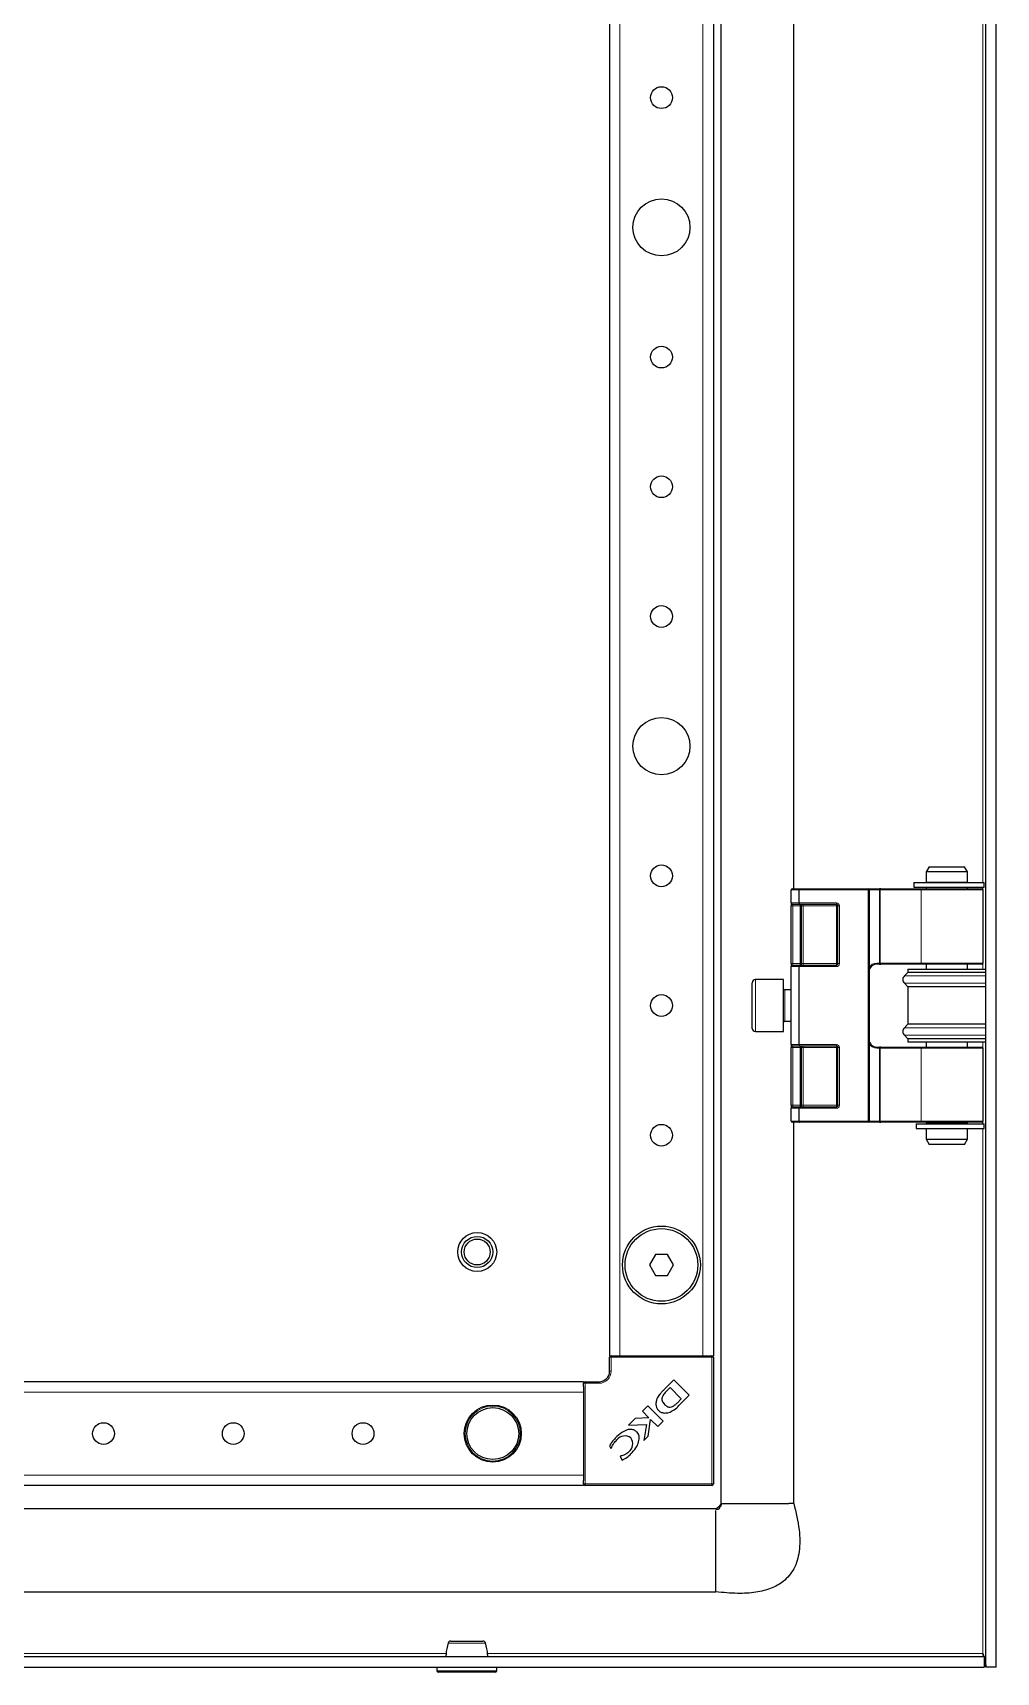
# Model space of a CAD drawing. Header units: millimetres. Extents: x -984 to 2790, y -1538 to 1219.
# Drawn here: x -11.1 to 174.6, y -999.7 to -683.7 of the extents above; entities that cross this region are included whole.
import ezdxf

# ---------------------------------------------------------------- set-up
doc = ezdxf.new("R2010")
doc.units = ezdxf.units.MM

msp = doc.modelspace()

# ---------------------------------------------------------------- linework, layer by layer
at = {"color": 7, "linetype": 'Continuous', "lineweight": 25}
for p, q in [((172.56, -998.72), (172.56, 556.28)), ((174.56, -998.72), (174.56, 556.28)), ((121.56, -967.22), (121.56, 524.78)), ((100.06, 496.28), (100.06, -938.72)), ((120.06, 496.28), (120.06, -938.72)), ((135.56, -848.72), (135.56, -518.72)), ((161.64, -844.47), (161.06, -845.47)), ((161.06, -845.47), (161.06, -847.47)), ((169.06, -845.47), (161.06, -845.47)), ((161.64, -844.47), (168.48, -844.47)), ((169.06, -845.47), (168.48, -844.47)), ((169.06, -847.47), (169.06, -845.47)), ((135.06, -851.42), (135.06, -848.92)), ((135.26, -848.72), (136.64, -848.72)), ((136.56, -848.92), (136.56, -851.42)), ((136.64, -848.72), (149.86, -848.72)), ((149.86, -848.72), (152.08, -848.72)), ((150.06, -848.92), (150.06, -893.52)), ((152.36, -848.72), (152.08, -848.72)), ((152.36, -848.72), (160.25, -848.72)), ((158.69, -847.52), (158.69, -848.42)), ((158.69, -847.52), (158.74, -847.52)), ((158.69, -848.42), (158.74, -848.42)), ((158.74, -847.52), (172.21, -847.52)), ((158.74, -848.42), (172.21, -848.42)), ((160.25, -848.72), (171.86, -848.72)), ((165.59, -847.47), (161.06, -847.47)), ((161.06, -848.47), (161.06, -848.72)), ((165.59, -848.47), (161.06, -848.47)), ((161.56, -847.47), (161.56, -847.52)), ((161.56, -848.42), (161.56, -848.47)), ((169.06, -847.47), (165.59, -847.47)), ((169.06, -848.47), (165.59, -848.47)), ((168.56, -847.52), (168.56, -847.47)), ((168.56, -848.47), (168.56, -848.42)), ((169.06, -848.72), (169.06, -848.47)), ((172.06, -863.02), (172.06, -848.92)), ((172.21, -848.42), (172.21, -847.52)), ((135.06, -851.42), (135.06, -852.02)), ((135.06, -863.12), (135.06, -852.02)), ((136.68, -851.72), (135.36, -851.72)), ((143.76, -851.72), (136.68, -851.72)), ((137.06, -863.12), (137.06, -852.02)), ((144.06, -863.12), (144.06, -852.02)), ((135.06, -863.12), (135.06, -863.72)), ((135.06, -878.72), (135.06, -863.72)), ((135.36, -863.42), (136.68, -863.42)), ((136.56, -863.72), (136.56, -878.72)), ((136.68, -863.42), (143.76, -863.42)), ((152.08, -863.22), (151.56, -863.22)), ((152.08, -863.22), (152.36, -863.22)), ((160.25, -863.22), (152.36, -863.22)), ((157.56, -864.82), (156.86, -865.5)), ((157.56, -864.22), (157.56, -864.82)), ((157.56, -864.22), (172.56, -864.22)), ((172.56, -864.82), (157.56, -864.82)), ((171.86, -863.22), (160.25, -863.22)), ((161.06, -863.22), (161.06, -864.22)), ((169.06, -864.22), (169.06, -863.22)), ((127.56, -875.62), (127.56, -866.82)), ((133.56, -866.22), (128.16, -866.22)), ((133.56, -876.22), (133.56, -866.22)), ((135.06, -868.22), (133.81, -868.22)), ((156.86, -866.93), (157.56, -867.62)), ((157.56, -867.62), (157.56, -874.82)), ((172.56, -867.62), (157.56, -867.62)), ((133.81, -874.22), (135.06, -874.22)), ((157.56, -874.82), (156.86, -875.5)), ((172.56, -874.82), (157.56, -874.82)), ((128.16, -876.22), (133.56, -876.22)), ((156.86, -876.93), (157.56, -877.62)), ((157.56, -877.62), (157.56, -878.22)), ((172.56, -877.62), (157.56, -877.62)), ((157.56, -878.22), (172.56, -878.22)), ((161.06, -878.22), (161.06, -879.22)), ((169.06, -879.22), (169.06, -878.22)), ((135.06, -878.72), (135.06, -879.32)), ((135.06, -890.42), (135.06, -879.32)), ((136.68, -879.02), (135.36, -879.02)), ((143.76, -879.02), (136.68, -879.02)), ((137.06, -890.42), (137.06, -879.32)), ((144.06, -890.42), (144.06, -879.32)), ((151.56, -879.22), (152.08, -879.22)), ((152.36, -879.22), (152.08, -879.22)), ((152.36, -879.22), (160.25, -879.22)), ((160.25, -879.22), (171.86, -879.22)), ((172.06, -893.52), (172.06, -879.42)), ((135.06, -890.42), (135.06, -891.02)), ((135.06, -893.52), (135.06, -891.02)), ((135.36, -890.72), (136.68, -890.72)), ((136.56, -891.02), (136.56, -893.52)), ((136.68, -890.72), (143.76, -890.72)), ((136.64, -893.72), (135.26, -893.72)), ((135.56, -967.22), (135.56, -893.72)), ((149.86, -893.72), (136.64, -893.72)), ((152.08, -893.72), (149.86, -893.72)), ((152.08, -893.72), (152.36, -893.72)), ((160.25, -893.72), (152.36, -893.72)), ((159.12, -894.02), (159.12, -894.92)), ((159.12, -894.02), (159.14, -894.02)), ((159.14, -894.02), (159.14, -894.92)), ((159.14, -894.02), (159.22, -894.02)), ((159.22, -894.02), (172.21, -894.02)), ((171.86, -893.72), (160.25, -893.72)), ((161.06, -893.72), (161.06, -893.97)), ((165.59, -893.97), (161.06, -893.97)), ((161.56, -893.97), (161.56, -894.02)), ((169.06, -893.97), (165.59, -893.97)), ((168.56, -894.02), (168.56, -893.97)), ((169.06, -893.97), (169.06, -893.72)), ((172.21, -894.92), (172.21, -894.02)), ((159.12, -894.92), (159.14, -894.92)), ((159.14, -894.92), (159.22, -894.92)), ((159.22, -894.92), (172.21, -894.92)), ((161.06, -894.97), (161.06, -896.97)), ((165.59, -894.97), (161.06, -894.97)), ((161.06, -896.97), (161.64, -897.97)), ((161.06, -896.97), (165.59, -896.97)), ((161.56, -894.92), (161.56, -894.97)), ((169.06, -894.97), (165.59, -894.97)), ((165.59, -896.97), (169.06, -896.97)), ((168.48, -897.97), (169.06, -896.97)), ((168.56, -894.97), (168.56, -894.92)), ((169.06, -896.97), (169.06, -894.97)), ((165.52, -897.97), (161.64, -897.97)), ((168.48, -897.97), (165.52, -897.97)), ((108.91, -919.22), (107.75, -921.22)), ((111.22, -919.22), (108.91, -919.22)), ((112.37, -921.22), (111.22, -919.22)), ((107.75, -921.22), (108.91, -923.22)), ((111.22, -923.22), (112.37, -921.22)), ((108.91, -923.22), (111.22, -923.22)), ((100.06, -938.72), (100.36, -938.72)), ((100.06, -941.72), (100.06, -939.02)), ((100.36, -938.72), (101.01, -938.72)), ((101.01, -938.72), (102.06, -938.72)), ((102.06, -938.72), (118.06, -938.72)), ((118.06, -938.72), (119.11, -938.72)), ((119.11, -938.72), (119.76, -938.72)), ((119.76, -938.72), (120.06, -938.72)), ((120.06, -939.02), (120.06, -963.42)), ((95.06, -943.72), (-84.94, -943.72)), ((95.06, -943.72), (95.06, -944.02)), ((95.06, -944.66), (95.06, -944.02)), ((95.06, -944.66), (95.06, -945.72)), ((95.36, -943.72), (98.06, -943.72)), ((112.45, -943.36), (110.56, -945.25)), ((115.41, -946.32), (112.45, -943.36)), ((95.06, -945.72), (95.06, -961.72)), ((110.56, -945.25), (110.55, -945.27)), ((111.71, -944.84), (111.05, -945.52)), ((113.89, -947.03), (111.71, -944.84)), ((113.17, -947.77), (113.89, -947.03)), ((113.42, -948.31), (115.41, -946.32)), ((104.98, -950.84), (103.69, -952.13)), ((107.64, -950.67), (104.98, -950.84)), ((107.45, -948.37), (106.39, -949.43)), ((106.39, -949.43), (107.64, -950.67)), ((110.41, -951.33), (107.45, -948.37)), ((107.49, -954.25), (107.97, -950.98)), ((107.97, -950.98), (109.36, -952.37)), ((103.69, -952.13), (107.16, -951.95)), ((107.16, -951.95), (106.69, -955.05)), ((106.69, -955.05), (107.49, -954.25)), ((109.36, -952.37), (110.41, -951.33)), ((100.06, -956.09), (100.31, -956.6)), ((100.31, -956.6), (100.42, -956.49)), ((102.26, -958.04), (102.12, -958.17)), ((102.12, -958.17), (102.46, -958.86)), ((95.06, -963.72), (-84.94, -963.72)), ((95.06, -961.72), (95.06, -962.77)), ((95.06, -963.42), (95.06, -962.77)), ((95.06, -963.42), (95.06, -963.72)), ((119.76, -963.72), (95.36, -963.72)), ((120.56, -968.22), (-85.54, -968.22)), ((120.56, -984.22), (120.56, -968.54)), ((121.67, -967.22), (122.54, -967.22)), ((122.54, -967.22), (124.93, -967.22)), ((124.93, -967.22), (124.99, -967.22)), ((124.99, -967.22), (132.13, -967.22)), ((132.13, -967.22), (132.28, -967.22)), ((132.28, -967.22), (134.58, -967.22)), ((-212.44, -984.22), (120.56, -984.22)), ((-218.14, -996.72), (172.26, -996.72)), ((171.96, -996.12), (172.16, -996.72)), ((172.26, -996.72), (172.26, -998.72)), ((-218.14, -998.72), (172.26, -998.72)), ((66.81, -998.72), (66.81, -999.47)), ((78.06, -999.72), (67.06, -999.72)), ((78.31, -999.47), (78.31, -998.72)), ((174.56, -998.72), (172.56, -998.72))]:
    msp.add_line(p, q, dxfattribs=at)
at = {"color": 8, "linetype": 'Continuous', "lineweight": 18}
for p, q in [((102.06, 496.28), (102.06, -938.72)), ((118.06, 496.28), (118.06, -938.72)), ((171.96, -519.92), (171.96, -847.52)), ((136.56, -848.92), (135.06, -848.92)), ((149.86, -848.92), (136.56, -848.92)), ((149.86, -848.92), (149.86, -848.72)), ((149.86, -893.52), (149.86, -848.92)), ((149.86, -848.92), (150.06, -848.92)), ((152.08, -848.92), (150.06, -848.92)), ((152.08, -848.72), (152.08, -848.92)), ((152.22, -848.92), (152.08, -848.92)), ((152.08, -863.02), (152.08, -848.92)), ((160.11, -848.92), (152.22, -848.92)), ((152.22, -848.92), (152.22, -863.02)), ((158.74, -847.52), (158.74, -848.42)), ((172.06, -848.92), (160.11, -848.92)), ((160.11, -863.02), (160.11, -848.92)), ((171.96, -848.42), (171.96, -848.74)), ((135.06, -851.42), (136.56, -851.42)), ((135.36, -852.02), (135.06, -852.02)), ((135.36, -851.72), (135.36, -852.02)), ((136.76, -852.02), (135.36, -852.02)), ((135.36, -852.02), (135.36, -863.12)), ((136.56, -851.42), (143.76, -851.42)), ((136.76, -851.72), (136.76, -852.02)), ((137.06, -852.02), (136.76, -852.02)), ((136.76, -863.12), (136.76, -852.02)), ((137.36, -852.02), (137.06, -852.02)), ((137.36, -852.02), (137.36, -851.72)), ((143.76, -852.02), (137.36, -852.02)), ((137.36, -852.02), (137.36, -863.12)), ((143.76, -851.42), (143.76, -851.72)), ((143.76, -852.02), (143.76, -851.72)), ((143.76, -863.12), (143.76, -852.02)), ((144.06, -852.02), (143.76, -852.02)), ((144.36, -852.02), (144.06, -852.02)), ((144.36, -852.02), (144.36, -863.12)), ((135.36, -863.12), (135.06, -863.12)), ((136.56, -863.72), (135.06, -863.72)), ((135.36, -863.12), (135.36, -863.42)), ((135.36, -863.12), (136.76, -863.12)), ((143.76, -863.72), (136.56, -863.72)), ((136.76, -863.12), (136.76, -863.42)), ((137.06, -863.12), (136.76, -863.12)), ((137.36, -863.12), (137.06, -863.12)), ((137.36, -863.42), (137.36, -863.12)), ((137.36, -863.12), (143.76, -863.12)), ((143.76, -863.42), (143.76, -863.12)), ((144.06, -863.12), (143.76, -863.12)), ((143.76, -863.42), (143.76, -863.72)), ((144.36, -863.12), (144.06, -863.12)), ((151.56, -863.02), (152.08, -863.02)), ((151.56, -863.02), (151.56, -863.22)), ((152.22, -863.02), (152.08, -863.02)), ((152.08, -863.02), (152.08, -863.22)), ((152.22, -863.02), (160.11, -863.02)), ((172.56, -865.5), (156.86, -865.5)), ((160.11, -863.02), (172.06, -863.02)), ((171.96, -863.19), (171.96, -864.22)), ((128.16, -866.22), (128.16, -876.22)), ((133.81, -868.22), (133.81, -871.22)), ((172.56, -866.93), (156.86, -866.93)), ((133.81, -871.22), (133.81, -874.22)), ((172.56, -875.5), (156.86, -875.5)), ((172.56, -876.93), (156.86, -876.93)), ((171.96, -878.22), (171.96, -879.24)), ((135.06, -878.72), (136.56, -878.72)), ((135.36, -879.32), (135.06, -879.32)), ((135.36, -879.32), (135.36, -879.02)), ((136.76, -879.32), (135.36, -879.32)), ((135.36, -879.32), (135.36, -890.42)), ((136.56, -878.72), (143.76, -878.72)), ((136.76, -879.32), (136.76, -879.02)), ((136.76, -890.42), (136.76, -879.32)), ((136.76, -879.32), (137.06, -879.32)), ((137.06, -879.32), (137.36, -879.32)), ((137.36, -879.32), (137.36, -879.02)), ((143.76, -879.32), (137.36, -879.32)), ((137.36, -879.32), (137.36, -890.42)), ((143.76, -879.02), (143.76, -878.72)), ((143.76, -879.32), (143.76, -879.02)), ((143.76, -890.42), (143.76, -879.32)), ((143.76, -879.32), (144.06, -879.32)), ((144.06, -879.32), (144.36, -879.32)), ((144.36, -879.32), (144.36, -890.42)), ((151.56, -879.22), (151.56, -879.42)), ((152.08, -879.42), (151.56, -879.42)), ((152.08, -879.22), (152.08, -879.42)), ((152.08, -893.52), (152.08, -879.42)), ((152.08, -879.42), (152.22, -879.42)), ((152.22, -879.42), (152.22, -893.52)), ((160.11, -879.42), (152.22, -879.42)), ((160.11, -893.52), (160.11, -879.42)), ((172.06, -879.42), (160.11, -879.42)), ((135.06, -890.42), (135.36, -890.42)), ((136.56, -891.02), (135.06, -891.02)), ((135.36, -890.72), (135.36, -890.42)), ((135.36, -890.42), (136.76, -890.42)), ((143.76, -891.02), (136.56, -891.02)), ((136.76, -890.72), (136.76, -890.42)), ((137.06, -890.42), (136.76, -890.42)), ((137.36, -890.42), (137.06, -890.42)), ((137.36, -890.72), (137.36, -890.42)), ((137.36, -890.42), (143.76, -890.42)), ((143.76, -890.72), (143.76, -890.42)), ((144.06, -890.42), (143.76, -890.42)), ((143.76, -891.02), (143.76, -890.72)), ((144.36, -890.42), (144.06, -890.42)), ((135.06, -893.52), (136.56, -893.52)), ((136.56, -893.52), (149.86, -893.52)), ((149.86, -893.72), (149.86, -893.52)), ((150.06, -893.52), (149.86, -893.52)), ((150.06, -893.52), (152.08, -893.52)), ((152.08, -893.52), (152.08, -893.72)), ((152.08, -893.52), (152.22, -893.52)), ((152.22, -893.52), (160.11, -893.52)), ((159.22, -894.02), (159.22, -894.92)), ((160.11, -893.52), (172.06, -893.52)), ((171.96, -893.69), (171.96, -894.02)), ((171.96, -894.92), (171.96, -996.12)), ((100.06, -939.02), (100.36, -939.02)), ((100.36, -939.02), (100.36, -938.72)), ((100.36, -939.02), (100.36, -941.72)), ((119.76, -939.02), (100.36, -939.02)), ((119.76, -939.02), (119.76, -938.72)), ((119.76, -963.42), (119.76, -939.02)), ((119.76, -939.02), (120.06, -939.02)), ((95.06, -944.02), (95.36, -944.02)), ((95.36, -944.02), (95.36, -943.72)), ((98.06, -944.02), (95.36, -944.02)), ((95.36, -944.02), (95.36, -963.42)), ((98.06, -943.72), (98.06, -944.02)), ((100.06, -941.72), (100.36, -941.72)), ((95.06, -945.72), (-84.94, -945.72)), ((95.06, -961.72), (-84.94, -961.72)), ((95.06, -963.42), (95.36, -963.42)), ((95.36, -963.42), (119.76, -963.42)), ((95.36, -963.72), (95.36, -963.42)), ((119.76, -963.42), (119.76, -963.72)), ((119.76, -963.42), (120.06, -963.42)), ((68.59, -996.12), (-114.47, -996.12)), ((171.96, -996.12), (76.53, -996.12)), ((66.81, -999.47), (78.31, -999.47))]:
    msp.add_line(p, q, dxfattribs=at)
at = {"color": 7, "linetype": 'Continuous', "lineweight": 25}
for centre, radius in [((110.06, -696.22), 2.1), ((110.06, -721.22), 5.5), ((110.06, -746.22), 2.1), ((110.06, -771.22), 2.1), ((110.06, -796.22), 2.1), ((110.06, -821.22), 5.5), ((110.06, -846.22), 2.1), ((110.06, -871.22), 2.1), ((110.06, -896.22), 2.1), ((74.56, -918.72), 3.75), ((74.56, -918.72), 3), ((74.56, -918.72), 2.5), ((110.06, -921.22), 7.5), ((110.06, -921.22), 7), ((77.56, -953.72), 5.5), ((77.56, -953.72), 5), ((2.56, -953.72), 2.1), ((27.56, -953.72), 2.1), ((52.56, -953.72), 2.1)]:
    msp.add_circle(centre, radius, dxfattribs=at)
at = {"color": 8, "linetype": 'Continuous', "lineweight": 18}
msp.add_circle((77.56, -953.72), 5.3, dxfattribs=at)
at = {"color": 7, "linetype": 'Continuous', "lineweight": 25}
for centre, radius, start, end in [((135.26, -848.92), 0.2, 90, 180), ((149.86, -848.92), 0.2, 0, 90), ((171.86, -848.92), 0.2, 0, 90), ((135.36, -851.42), 0.3, 180, 270), ((136.76, -852.02), 0.3, 0, 90), ((143.76, -852.02), 0.3, 0, 90), ((135.36, -863.72), 0.3, 90, 180), ((136.76, -863.12), 0.3, 270, 0), ((143.76, -863.12), 0.3, 270, 0), ((151.56, -864.72), 1.5, 90, 180), ((157.56, -866.22), 1, 134.427, 225.573), ((171.86, -863.02), 0.2, 270, 0), ((128.16, -866.82), 0.6, 90, 180), ((133.81, -867.97), 0.25, 180, 270), ((133.81, -874.47), 0.25, 90, 180), ((128.16, -875.62), 0.6, 180, 270), ((151.56, -877.72), 1.5, 180, 270), ((157.56, -876.22), 1, 134.427, 225.573), ((135.36, -878.72), 0.3, 180, 270), ((136.76, -879.32), 0.3, 0, 90), ((143.76, -879.32), 0.3, 0, 90), ((171.86, -879.42), 0.2, 0, 90), ((135.36, -891.02), 0.3, 90, 180), ((136.76, -890.42), 0.3, 270, 0), ((143.76, -890.42), 0.3, 270, 0), ((135.26, -893.52), 0.2, 180, 270), ((149.86, -893.52), 0.2, 270, 0), ((171.86, -893.52), 0.2, 270, 0), ((100.36, -939.02), 0.3, 90, 180), ((119.76, -939.02), 0.3, 0, 90), ((95.36, -944.02), 0.3, 90, 180), ((98.06, -941.72), 2, 270, 0), ((108.99, -943.3), 6.12, 306.9888, 313.0744), ((109.76, -945.11), 4.87, 290.3445, 318.7777), ((102.99, -956.12), 1.94, 53.3097, 142.3464), ((102.55, -955.72), 1.97, 308.454, 35.887), ((95.36, -963.42), 0.3, 180, 270), ((119.76, -963.42), 0.3, 270, 0), ((69.45, -994.22), 0.5, 89.9982, 165.4001), ((75.67, -994.22), 0.5, 15.316, 90.0228), ((67.06, -999.47), 0.25, 180, 270), ((78.06, -999.47), 0.25, 270, 0)]:
    msp.add_arc(centre, radius, start, end, dxfattribs=at)
at = {"color": 8, "linetype": 'Continuous', "lineweight": 18}
for centre, radius, start, end in [((152.4, -848.89), 0.179, 101.4218, 188.0495), ((160.29, -848.89), 0.179, 101.4218, 188.0495), ((143.76, -852.02), 0.6, 0, 90), ((143.76, -863.12), 0.6, 270, 0), ((151.56, -864.72), 1.7, 90, 151.9275), ((152.4, -863.04), 0.179, 171.9505, 258.5782), ((160.29, -863.04), 0.179, 171.9505, 258.5782), ((143.76, -879.32), 0.6, 0, 90), ((151.56, -877.72), 1.7, 208.0725, 270), ((152.4, -879.39), 0.179, 101.4218, 188.0495), ((160.29, -879.39), 0.179, 101.4218, 188.0495), ((143.76, -890.42), 0.6, 270, 0), ((152.4, -893.54), 0.179, 171.9505, 258.5782), ((160.29, -893.54), 0.179, 171.9505, 258.5782), ((98.06, -941.72), 2.3, 270, 0)]:
    msp.add_arc(centre, radius, start, end, dxfattribs=at)
at = {"color": 7, "linetype": 'Continuous', "lineweight": 25}
for centre, major_axis, start_param, end_param in [((136.64, -848.92), (0, 0.2), 0, 1.570796), ((136.68, -851.42), (0, 0.3), 1.570796, 3.141593), ((136.68, -863.72), (0, 0.3), 0, 1.570796), ((136.68, -878.72), (0, 0.3), 1.570796, 3.141593), ((136.68, -891.02), (0, 0.3), 0, 1.570796), ((136.64, -893.52), (0, 0.2), 1.570796, 3.141593)]:
    msp.add_ellipse(centre, major_axis=major_axis, ratio=0.414214, start_param=start_param, end_param=end_param, dxfattribs=at)
for points, knots in [([(109.41, -946.6), (109.3, -946.8), (109.1, -947.19), (108.98, -947.83), (109.02, -948.42), (109.22, -948.96), (109.58, -949.39), (110.09, -949.68), (110.75, -949.8), (111.21, -949.72), (111.45, -949.67)], [0, 0, 0, 0, 0.138091, 0.265455, 0.384013, 0.496103, 0.605759, 0.71979, 0.847662, 1, 1, 1, 1]), ([(110.09, -945.76), (109.95, -945.91), (109.71, -946.17), (109.5, -946.47), (109.41, -946.6)], [0, 0, 0, 0, 0.55183, 1, 1, 1, 1]), ([(110.55, -945.27), (110.47, -945.35), (110.32, -945.51), (110.17, -945.67), (110.09, -945.76)], [0, 0, 0, 0, 0.486421, 1, 1, 1, 1]), ([(111.05, -945.52), (110.86, -945.72), (110.51, -946.09), (110.19, -946.63), (110.12, -947.08), (110.19, -947.42), (110.38, -947.77), (110.58, -947.98), (110.68, -948.1)], [0, 0, 0, 0, 0.274676, 0.503042, 0.607381, 0.716579, 0.843412, 1, 1, 1, 1]), ([(110.68, -948.1), (110.78, -948.19), (110.95, -948.36), (111.23, -948.54), (111.5, -948.63), (111.83, -948.63), (112.23, -948.48), (112.51, -948.29), (112.67, -948.19)], [0, 0, 0, 0, 0.176808, 0.319231, 0.43938, 0.552395, 0.749205, 1, 1, 1, 1]), ([(105.4, -953.46), (105.23, -953.32), (104.9, -953.04), (104.2, -952.87), (103.33, -953), (102.25, -953.57), (101.56, -954.21), (101.17, -954.58)], [0, 0, 0, 0, 0.130532, 0.266031, 0.423997, 0.666819, 1, 1, 1, 1]), ([(104.19, -957.62), (104.52, -957.25), (105.14, -956.56), (105.69, -955.39), (105.83, -954.44), (105.67, -953.8), (105.49, -953.57), (105.4, -953.46)], [0, 0, 0, 0, 0.315674, 0.58952, 0.813199, 0.909026, 1, 1, 1, 1]), ([(101.17, -954.58), (100.92, -954.84), (100.49, -955.31), (100.19, -955.86), (100.06, -956.09)], [0, 0, 0, 0, 0.577653, 1, 1, 1, 1]), ([(100.42, -956.49), (100.56, -956.18), (100.83, -955.61), (101.26, -955.15), (101.45, -954.94)], [0, 0, 0, 0, 0.547643, 1, 1, 1, 1]), ([(103.78, -957.26), (103.52, -957.48), (103.07, -957.86), (102.5, -957.98), (102.26, -958.04)], [0, 0, 0, 0, 0.579608, 1, 1, 1, 1]), ([(102.46, -958.86), (102.8, -958.68), (103.43, -958.34), (103.95, -957.85), (104.19, -957.62)], [0, 0, 0, 0, 0.5368, 1, 1, 1, 1]), ([(121.6, -967.22), (121.58, -967.35), (121.56, -967.6), (121.42, -967.8), (121.3, -967.89), (121.25, -967.99), (121.23, -968.06), (121.22, -968.12), (121.2, -968.15), (121.18, -968.19), (121.15, -968.24), (121.09, -968.29), (120.97, -968.35), (120.78, -968.39), (120.64, -968.38), (120.56, -968.38)], [0, 0, 0, 0, 0.233411, 0.418546, 0.549351, 0.595026, 0.631329, 0.647111, 0.661994, 0.676639, 0.691742, 0.725563, 0.766794, 0.872627, 1, 1, 1, 1]), ([(135.56, -967.22), (135.97, -968.9), (136.7, -971.94), (136.79, -976.25), (135.82, -979.8), (133.77, -982.25), (131.13, -983.68), (128.11, -984.42), (124.51, -984.62), (121.95, -984.36), (120.56, -984.22)], [0, 0, 0, 0, 0.176067, 0.318225, 0.435596, 0.543482, 0.633889, 0.737152, 0.858183, 1, 1, 1, 1]), ([(120.56, -968.22), (120.78, -968.07), (121.19, -967.8), (121.45, -967.4), (121.56, -967.22)], [0, 0, 0, 0, 0.556114, 1, 1, 1, 1]), ([(68.97, -994.07), (68.78, -994.81), (68.56, -995.67), (68.54, -996.59), (68.54, -996.72)], [0, 0, 0, 0, 0.85815, 1, 1, 1, 1]), ([(69.45, -993.72), (69.49, -993.72), (69.57, -993.72), (70.13, -993.72), (70.94, -993.72), (71.93, -993.72), (72.99, -993.72), (73.78, -993.72), (74.17, -993.72), (74.26, -993.72)], [0, 0, 0, 0, 0.158514, 0.317278, 0.475863, 0.634247, 0.792477, 0.950708, 1, 1, 1, 1]), ([(74.26, -993.72), (74.45, -993.72), (74.92, -993.72), (75.47, -993.72), (75.6, -993.72), (75.66, -993.72)], [0, 0, 0, 0, 0.256553, 0.627981, 1, 1, 1, 1]), ([(76.58, -996.72), (76.58, -996.59), (76.56, -995.67), (76.34, -994.81), (76.15, -994.07)], [0, 0, 0, 0, 0.14185, 1, 1, 1, 1]), ([(172.26, -997.01), (172.29, -997.09), (172.4, -997.42), (172.52, -997.98), (172.55, -998.47), (172.56, -998.72)], [0, 0, 0, 0, 0.1417423, 0.5662026, 1, 1, 1, 1])]:
    msp.add_open_spline(points, degree=3, knots=knots, dxfattribs=at)
for points in [[(135.56, -967.22), (135.52, -967.22), (135.43, -967.22), (134.87, -967.22), (134.58, -967.22)], [(172.26, -996.72), (172.24, -996.71), (172.19, -996.69), (172.11, -996.55), (172.04, -996.35), (171.99, -996.2), (171.96, -996.12)]]:
    msp.add_open_spline(points, degree=3, dxfattribs=at)
at = {"color": 8, "linetype": 'Continuous', "lineweight": 18}
for points, knots in [([(74.53, -994.09), (74.42, -994.09), (73.97, -994.09), (73.45, -994.09), (72.66, -994.09), (71.83, -994.09), (70.69, -994.09), (69.74, -994.09), (69.16, -994.09), (68.91, -994.09), (68.97, -994.09), (68.98, -994.09)], [0, 0, 0, 0, 0.048751, 0.204942, 0.205393, 0.362034, 0.518827, 0.675799, 0.832923, 0.989778, 1, 1, 1, 1]), ([(76.12, -994.09), (76.13, -994.09), (76.19, -994.09), (75.88, -994.09), (75.3, -994.09), (74.75, -994.09), (74.53, -994.09)], [0, 0, 0, 0, 0.083271, 0.424284, 0.764725, 1, 1, 1, 1])]:
    msp.add_open_spline(points, degree=3, knots=knots, dxfattribs=at)

doc.saveas('drawing.dxf')
